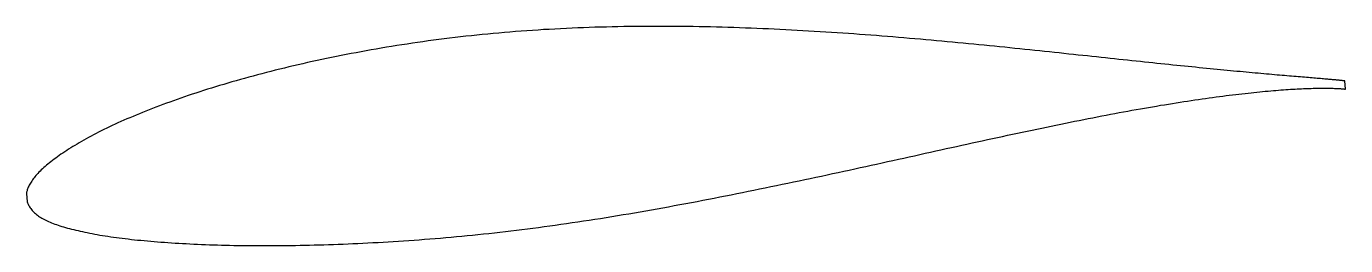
# Model space of a CAD drawing. Header units: metres. Extents: x -25.6 to 52, y -4.9 to 8.
import ezdxf

# ---------------------------------------------------------------- set-up
doc = ezdxf.new("R2010")
doc.units = ezdxf.units.M

msp = doc.modelspace()

# ---------------------------------------------------------------- linework, layer by layer
msp.add_lwpolyline([(51.984, 4.773), (51.983, 4.773), (51.978, 4.774), (51.971, 4.775), (51.96, 4.777), (51.947, 4.779), (51.93, 4.782), (51.91, 4.785), (51.888, 4.787), (51.862, 4.791), (51.834, 4.794), (51.802, 4.798), (51.768, 4.802), (51.73, 4.806), (51.69, 4.81), (51.646, 4.814), (51.6, 4.819), (51.55, 4.824), (51.498, 4.829), (51.443, 4.834), (51.384, 4.839), (51.323, 4.845), (51.259, 4.85), (51.192, 4.856), (51.122, 4.862), (51.049, 4.869), (50.973, 4.875), (50.894, 4.882), (50.812, 4.889), (50.728, 4.896), (50.64, 4.903), (50.55, 4.911), (50.456, 4.919), (50.36, 4.927), (50.261, 4.935), (50.159, 4.943), (50.054, 4.952), (49.947, 4.961), (49.836, 4.97), (49.723, 4.979), (49.607, 4.989), (49.488, 4.999), (49.366, 5.009), (49.241, 5.019), (49.114, 5.03), (48.984, 5.041), (48.851, 5.052), (48.715, 5.063), (48.576, 5.075), (48.435, 5.087), (48.291, 5.1), (48.144, 5.112), (47.995, 5.125), (47.843, 5.139), (47.688, 5.152), (47.531, 5.166), (47.37, 5.18), (47.208, 5.194), (47.042, 5.209), (46.874, 5.225), (46.703, 5.24), (46.53, 5.256), (46.354, 5.272), (46.175, 5.289), (45.994, 5.305), (45.811, 5.323), (45.625, 5.34), (45.436, 5.358), (45.245, 5.376), (45.051, 5.395), (44.855, 5.414), (44.656, 5.433), (44.455, 5.453), (44.251, 5.473), (44.045, 5.493), (43.837, 5.514), (43.626, 5.535), (43.413, 5.556), (43.197, 5.578), (42.979, 5.6), (42.759, 5.622), (42.537, 5.644), (42.312, 5.667), (42.085, 5.691), (41.855, 5.714), (41.624, 5.738), (41.39, 5.763), (41.154, 5.787), (40.916, 5.812), (40.675, 5.837), (40.433, 5.862), (40.188, 5.888), (39.941, 5.914), (39.692, 5.94), (39.442, 5.967), (39.189, 5.993), (38.933, 6.021), (38.676, 6.048), (38.417, 6.075), (38.156, 6.103), (37.893, 6.131), (37.628, 6.16), (37.362, 6.188), (37.093, 6.217), (36.822, 6.246), (36.55, 6.275), (36.276, 6.304), (36, 6.333), (35.722, 6.363), (35.442, 6.393), (35.161, 6.423), (34.878, 6.453), (34.593, 6.483), (34.306, 6.513), (34.018, 6.544), (33.729, 6.574), (33.437, 6.604), (33.144, 6.635), (32.85, 6.665), (32.554, 6.696), (32.256, 6.726), (31.957, 6.757), (31.657, 6.787), (31.355, 6.817), (31.051, 6.848), (30.747, 6.878), (30.441, 6.908), (30.133, 6.938), (29.824, 6.968), (29.514, 6.998), (29.203, 7.028), (28.89, 7.058), (28.577, 7.087), (28.262, 7.116), (27.946, 7.145), (27.628, 7.174), (27.31, 7.202), (26.99, 7.23), (26.67, 7.258), (26.348, 7.286), (26.025, 7.314), (25.702, 7.341), (25.377, 7.367), (25.052, 7.394), (24.725, 7.42), (24.398, 7.445), (24.07, 7.471), (23.741, 7.496), (23.411, 7.52), (23.08, 7.544), (22.749, 7.568), (22.417, 7.591), (22.084, 7.613), (21.751, 7.635), (21.417, 7.657), (21.082, 7.678), (20.746, 7.698), (20.411, 7.718), (20.074, 7.737), (19.737, 7.756), (19.4, 7.774), (19.062, 7.791), (18.723, 7.808), (18.385, 7.824), (18.046, 7.839), (17.706, 7.854), (17.366, 7.868), (17.026, 7.881), (16.686, 7.894), (16.345, 7.906), (16.004, 7.918), (15.663, 7.928), (15.322, 7.938), (14.981, 7.947), (14.639, 7.955), (14.298, 7.962), (13.956, 7.969), (13.614, 7.975), (13.273, 7.98), (12.931, 7.984), (12.589, 7.987), (12.248, 7.989), (11.906, 7.991), (11.565, 7.991), (11.224, 7.991), (10.883, 7.99), (10.542, 7.988), (10.202, 7.985), (9.862, 7.981), (9.522, 7.975), (9.182, 7.969), (8.843, 7.962), (8.504, 7.954), (8.166, 7.945), (7.828, 7.935), (7.49, 7.924), (7.153, 7.912), (6.816, 7.899), (6.48, 7.885), (6.145, 7.869), (5.81, 7.853), (5.476, 7.835), (5.142, 7.816), (4.809, 7.797), (4.477, 7.776), (4.145, 7.754), (3.814, 7.731), (3.484, 7.707), (3.155, 7.682), (2.826, 7.656), (2.499, 7.628), (2.172, 7.6), (1.846, 7.57), (1.521, 7.54), (1.197, 7.508), (0.874, 7.475), (0.552, 7.441), (0.231, 7.406), (-0.089, 7.37), (-0.408, 7.333), (-0.726, 7.294), (-1.042, 7.255), (-1.358, 7.215), (-1.672, 7.173), (-1.986, 7.131), (-2.298, 7.087), (-2.609, 7.043), (-2.918, 6.997), (-3.226, 6.951), (-3.533, 6.904), (-3.839, 6.855), (-4.143, 6.807), (-4.446, 6.757), (-4.748, 6.706), (-5.048, 6.654), (-5.347, 6.602), (-5.644, 6.548), (-5.94, 6.494), (-6.234, 6.439), (-6.527, 6.384), (-6.819, 6.327), (-7.108, 6.27), (-7.397, 6.213), (-7.683, 6.154), (-7.968, 6.095), (-8.252, 6.036), (-8.533, 5.975), (-8.813, 5.914), (-9.092, 5.853), (-9.368, 5.79), (-9.643, 5.728), (-9.916, 5.664), (-10.187, 5.6), (-10.457, 5.535), (-10.725, 5.47), (-10.99, 5.404), (-11.254, 5.337), (-11.516, 5.271), (-11.777, 5.203), (-12.035, 5.135), (-12.291, 5.067), (-12.546, 4.998), (-12.798, 4.928), (-13.048, 4.858), (-13.297, 4.788), (-13.543, 4.717), (-13.787, 4.645), (-14.03, 4.574), (-14.27, 4.501), (-14.508, 4.429), (-14.744, 4.356), (-14.978, 4.283), (-15.209, 4.209), (-15.439, 4.136), (-15.666, 4.062), (-15.891, 3.987), (-16.114, 3.912), (-16.335, 3.837), (-16.553, 3.762), (-16.769, 3.687), (-16.983, 3.611), (-17.194, 3.535), (-17.404, 3.459), (-17.61, 3.383), (-17.815, 3.306), (-18.017, 3.23), (-18.217, 3.153), (-18.414, 3.076), (-18.609, 2.999), (-18.802, 2.922), (-18.992, 2.844), (-19.18, 2.767), (-19.365, 2.689), (-19.548, 2.612), (-19.728, 2.534), (-19.906, 2.456), (-20.081, 2.379), (-20.253, 2.301), (-20.424, 2.223), (-20.591, 2.146), (-20.756, 2.068), (-20.919, 1.99), (-21.079, 1.912), (-21.236, 1.834), (-21.391, 1.756), (-21.542, 1.679), (-21.692, 1.601), (-21.839, 1.523), (-21.983, 1.446), (-22.124, 1.368), (-22.263, 1.29), (-22.399, 1.213), (-22.532, 1.136), (-22.663, 1.059), (-22.791, 0.982), (-22.916, 0.905), (-23.038, 0.829), (-23.158, 0.752), (-23.275, 0.677), (-23.389, 0.602), (-23.501, 0.527), (-23.61, 0.452), (-23.715, 0.378), (-23.819, 0.305), (-23.919, 0.232), (-24.017, 0.159), (-24.111, 0.087), (-24.204, 0.016), (-24.293, -0.055), (-24.379, -0.125), (-24.463, -0.195), (-24.544, -0.264), (-24.621, -0.333), (-24.697, -0.401), (-24.769, -0.469), (-24.838, -0.536), (-24.905, -0.603), (-24.968, -0.669), (-25.029, -0.735), (-25.087, -0.801), (-25.142, -0.866), (-25.194, -0.93), (-25.243, -0.994), (-25.289, -1.058), (-25.333, -1.121), (-25.373, -1.183), (-25.411, -1.244), (-25.446, -1.305), (-25.478, -1.364), (-25.507, -1.422), (-25.533, -1.48), (-25.556, -1.535), (-25.577, -1.589), (-25.594, -1.641), (-25.609, -1.69), (-25.622, -1.735), (-25.631, -1.776), (-25.639, -1.81), (-25.644, -1.837), (-25.647, -1.855), (-25.604, -2.351), (-25.602, -2.355), (-25.597, -2.366), (-25.588, -2.385), (-25.575, -2.412), (-25.558, -2.449), (-25.538, -2.493), (-25.514, -2.54), (-25.488, -2.591), (-25.458, -2.642), (-25.425, -2.694), (-25.389, -2.746), (-25.35, -2.797), (-25.309, -2.848), (-25.264, -2.898), (-25.217, -2.948), (-25.166, -2.997), (-25.113, -3.044), (-25.057, -3.091), (-24.998, -3.137), (-24.936, -3.182), (-24.872, -3.227), (-24.804, -3.27), (-24.734, -3.312), (-24.661, -3.354), (-24.585, -3.394), (-24.506, -3.434), (-24.424, -3.473), (-24.34, -3.511), (-24.252, -3.549), (-24.162, -3.585), (-24.069, -3.621), (-23.973, -3.657), (-23.875, -3.691), (-23.773, -3.726), (-23.669, -3.759), (-23.562, -3.792), (-23.453, -3.825), (-23.34, -3.857), (-23.225, -3.89), (-23.106, -3.921), (-22.986, -3.952), (-22.862, -3.984), (-22.735, -4.014), (-22.606, -4.045), (-22.474, -4.075), (-22.34, -4.104), (-22.202, -4.134), (-22.062, -4.163), (-21.92, -4.191), (-21.774, -4.219), (-21.626, -4.247), (-21.476, -4.274), (-21.322, -4.301), (-21.166, -4.327), (-21.008, -4.352), (-20.847, -4.377), (-20.683, -4.402), (-20.517, -4.425), (-20.348, -4.449), (-20.177, -4.471), (-20.003, -4.494), (-19.826, -4.515), (-19.647, -4.536), (-19.466, -4.557), (-19.282, -4.576), (-19.096, -4.596), (-18.907, -4.615), (-18.716, -4.633), (-18.522, -4.651), (-18.326, -4.668), (-18.127, -4.685), (-17.927, -4.701), (-17.723, -4.717), (-17.518, -4.732), (-17.31, -4.746), (-17.1, -4.76), (-16.887, -4.774), (-16.672, -4.787), (-16.455, -4.799), (-16.236, -4.811), (-16.015, -4.822), (-15.791, -4.833), (-15.565, -4.843), (-15.337, -4.853), (-15.107, -4.862), (-14.874, -4.871), (-14.64, -4.878), (-14.403, -4.886), (-14.164, -4.893), (-13.923, -4.899), (-13.68, -4.905), (-13.435, -4.91), (-13.189, -4.914), (-12.94, -4.918), (-12.689, -4.921), (-12.436, -4.924), (-12.181, -4.926), (-11.924, -4.927), (-11.666, -4.927), (-11.405, -4.927), (-11.143, -4.927), (-10.879, -4.925), (-10.613, -4.923), (-10.345, -4.921), (-10.075, -4.917), (-9.804, -4.913), (-9.531, -4.908), (-9.256, -4.903), (-8.98, -4.897), (-8.702, -4.89), (-8.422, -4.883), (-8.141, -4.874), (-7.858, -4.865), (-7.573, -4.855), (-7.287, -4.845), (-6.999, -4.834), (-6.71, -4.822), (-6.419, -4.809), (-6.127, -4.796), (-5.834, -4.782), (-5.539, -4.767), (-5.242, -4.752), (-4.944, -4.736), (-4.645, -4.719), (-4.345, -4.701), (-4.043, -4.683), (-3.74, -4.663), (-3.436, -4.643), (-3.13, -4.623), (-2.823, -4.601), (-2.515, -4.578), (-2.206, -4.555), (-1.896, -4.53), (-1.585, -4.505), (-1.272, -4.479), (-0.959, -4.452), (-0.644, -4.425), (-0.329, -4.396), (-0.012, -4.366), (0.305, -4.335), (0.624, -4.304), (0.943, -4.271), (1.263, -4.237), (1.584, -4.203), (1.906, -4.168), (2.229, -4.131), (2.553, -4.094), (2.877, -4.056), (3.202, -4.016), (3.528, -3.976), (3.854, -3.935), (4.181, -3.893), (4.509, -3.85), (4.837, -3.807), (5.166, -3.762), (5.495, -3.716), (5.825, -3.67), (6.156, -3.622), (6.487, -3.574), (6.819, -3.525), (7.15, -3.475), (7.483, -3.424), (7.816, -3.372), (8.149, -3.32), (8.482, -3.266), (8.816, -3.212), (9.15, -3.157), (9.484, -3.102), (9.819, -3.045), (10.154, -2.988), (10.489, -2.931), (10.824, -2.872), (11.159, -2.813), (11.495, -2.754), (11.83, -2.693), (12.166, -2.632), (12.502, -2.571), (12.837, -2.509), (13.173, -2.446), (13.509, -2.383), (13.844, -2.319), (14.18, -2.255), (14.515, -2.19), (14.851, -2.125), (15.186, -2.06), (15.521, -1.994), (15.856, -1.927), (16.191, -1.861), (16.525, -1.794), (16.859, -1.726), (17.193, -1.658), (17.527, -1.59), (17.86, -1.522), (18.193, -1.453), (18.525, -1.384), (18.857, -1.315), (19.189, -1.246), (19.52, -1.176), (19.851, -1.106), (20.181, -1.036), (20.51, -0.966), (20.84, -0.896), (21.168, -0.826), (21.496, -0.755), (21.823, -0.684), (22.15, -0.614), (22.476, -0.543), (22.801, -0.472), (23.125, -0.401), (23.449, -0.331), (23.772, -0.26), (24.094, -0.189), (24.416, -0.118), (24.736, -0.047), (25.056, 0.023), (25.375, 0.093), (25.693, 0.164), (26.01, 0.234), (26.326, 0.304), (26.641, 0.373), (26.955, 0.443), (27.268, 0.512), (27.58, 0.581), (27.891, 0.65), (28.201, 0.718), (28.509, 0.787), (28.817, 0.855), (29.123, 0.922), (29.429, 0.989), (29.732, 1.056), (30.035, 1.122), (30.337, 1.188), (30.637, 1.254), (30.936, 1.319), (31.234, 1.384), (31.53, 1.448), (31.825, 1.512), (32.119, 1.575), (32.411, 1.638), (32.702, 1.7), (32.991, 1.761), (33.279, 1.823), (33.565, 1.883), (33.85, 1.943), (34.134, 2.002), (34.416, 2.061), (34.696, 2.119), (34.975, 2.177), (35.252, 2.234), (35.527, 2.29), (35.801, 2.345), (36.073, 2.4), (36.343, 2.454), (36.612, 2.508), (36.879, 2.56), (37.144, 2.612), (37.408, 2.663), (37.67, 2.714), (37.93, 2.764), (38.188, 2.813), (38.444, 2.861), (38.698, 2.908), (38.951, 2.955), (39.201, 3.001), (39.45, 3.046), (39.697, 3.09), (39.941, 3.134), (40.184, 3.176), (40.425, 3.218), (40.664, 3.259), (40.9, 3.299), (41.135, 3.339), (41.367, 3.378), (41.598, 3.416), (41.826, 3.453), (42.053, 3.489), (42.277, 3.524), (42.499, 3.559), (42.719, 3.593), (42.936, 3.626), (43.151, 3.658), (43.365, 3.689), (43.576, 3.72), (43.784, 3.75), (43.991, 3.779), (44.195, 3.807), (44.396, 3.834), (44.596, 3.861), (44.793, 3.886), (44.988, 3.911), (45.18, 3.936), (45.37, 3.959), (45.558, 3.982), (45.743, 4.004), (45.926, 4.025), (46.106, 4.045), (46.284, 4.065), (46.459, 4.084), (46.632, 4.102), (46.803, 4.119), (46.971, 4.136), (47.136, 4.152), (47.299, 4.167), (47.459, 4.181), (47.617, 4.195), (47.772, 4.208), (47.924, 4.22), (48.074, 4.232), (48.222, 4.243), (48.366, 4.254), (48.508, 4.264), (48.648, 4.273), (48.784, 4.282), (48.918, 4.29), (49.05, 4.297), (49.178, 4.304), (49.304, 4.311), (49.427, 4.316), (49.548, 4.322), (49.665, 4.326), (49.78, 4.331), (49.893, 4.335), (50.002, 4.338), (50.109, 4.341), (50.212, 4.343), (50.313, 4.345), (50.412, 4.347), (50.507, 4.348), (50.6, 4.349), (50.689, 4.349), (50.776, 4.35), (50.86, 4.349), (50.941, 4.349), (51.02, 4.348), (51.095, 4.347), (51.168, 4.345), (51.237, 4.344), (51.304, 4.342), (51.368, 4.34), (51.429, 4.337), (51.487, 4.335), (51.542, 4.332), (51.594, 4.329), (51.643, 4.327), (51.69, 4.324), (51.733, 4.321), (51.773, 4.318), (51.811, 4.314), (51.845, 4.311), (51.877, 4.308), (51.905, 4.305), (51.931, 4.302), (51.953, 4.3), (51.973, 4.297), (51.99, 4.295), (52.003, 4.292), (52.014, 4.291), (52.021, 4.289), (52.026, 4.288), (52.027, 4.288)], close=True)

doc.saveas('drawing.dxf')
